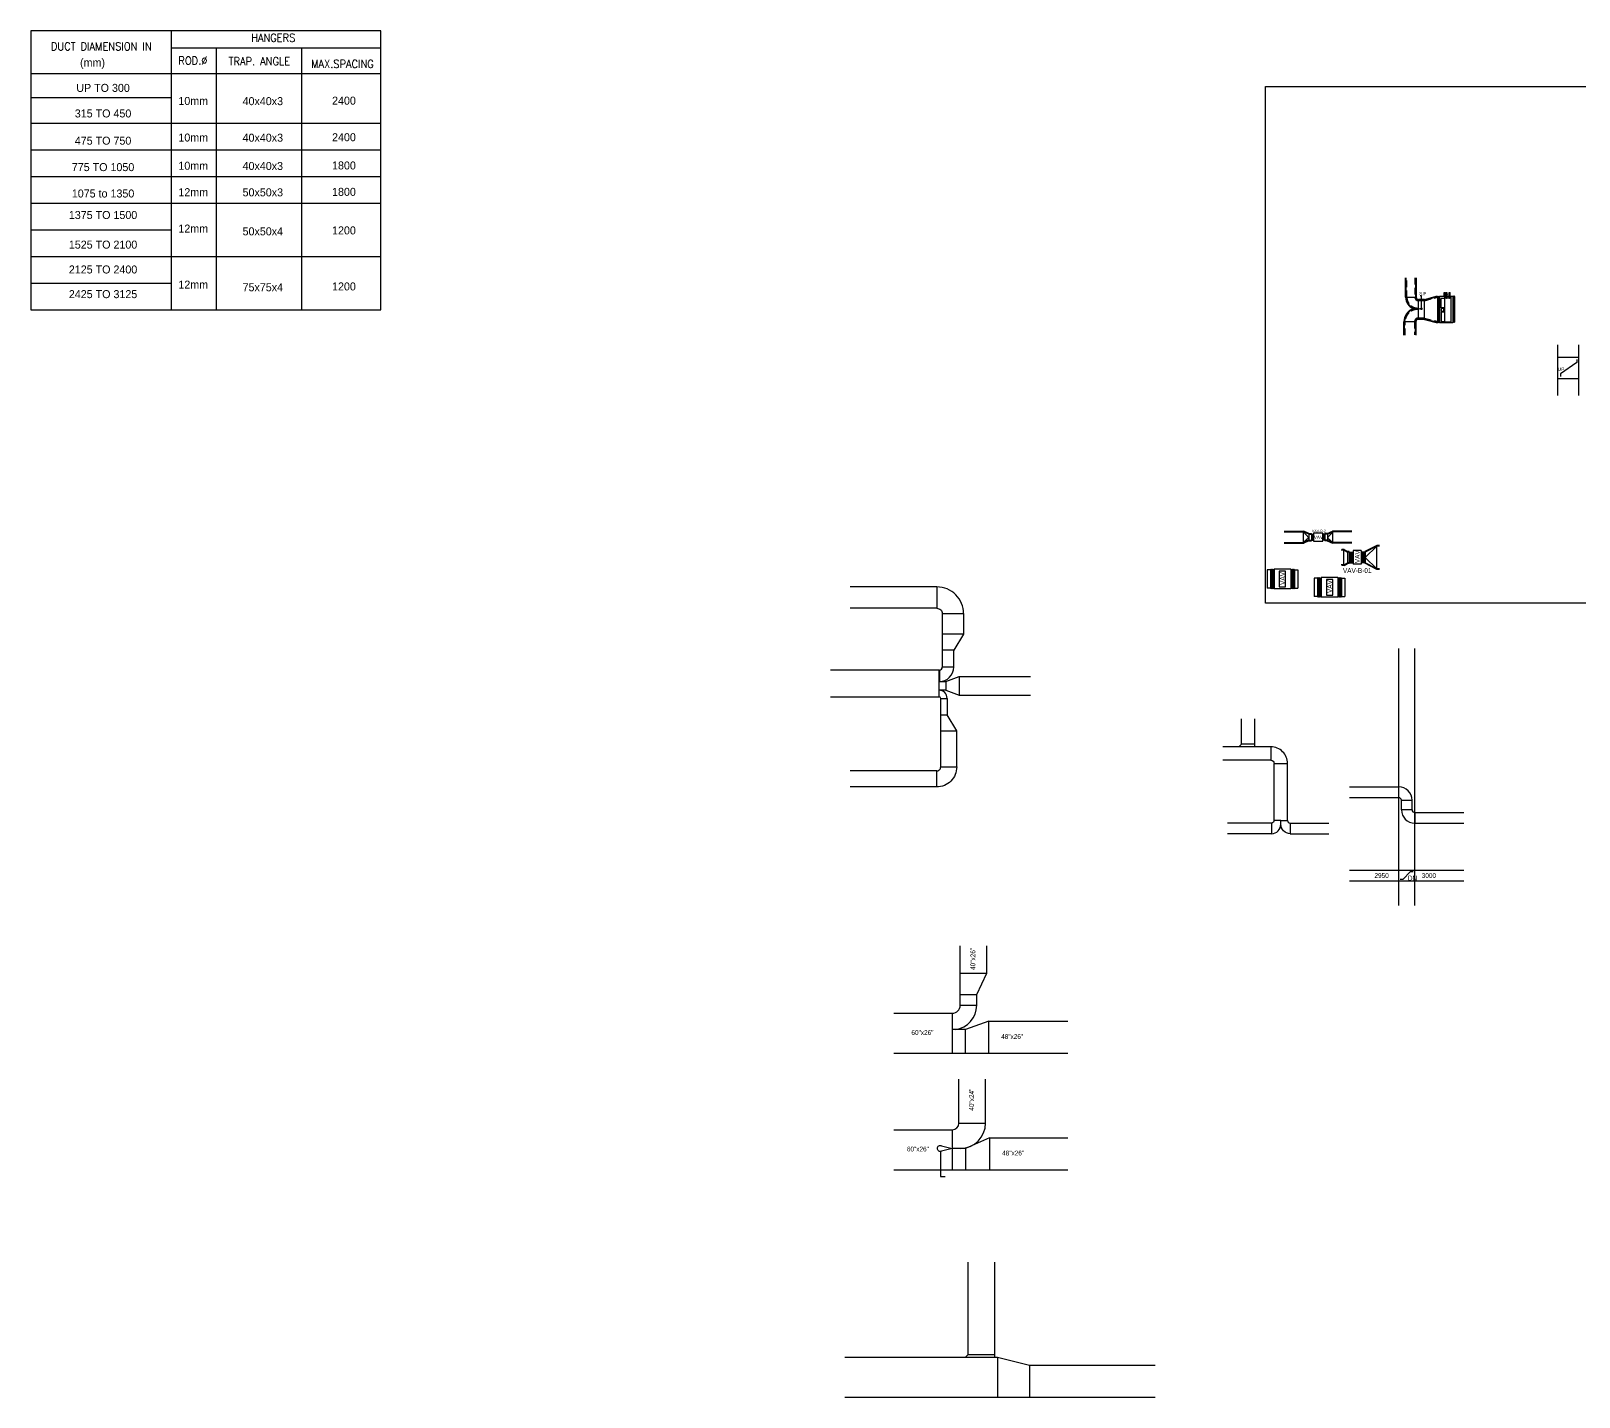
# Model space of a CAD drawing. Header units: millimetres. Extents: x -21221 to 1625077, y -149981 to 356550.
# Drawn here: x 956337 to 1014364, y 146892 to 198107 of the extents above; entities that cross this region are included whole.
import ezdxf
from ezdxf.enums import TextEntityAlignment as Align

# ---------------------------------------------------------------- set-up
doc = ezdxf.new("R2010")
doc.units = ezdxf.units.MM
doc.header["$LTSCALE"] = 1000
doc.header["$MEASUREMENT"] = 0
for name, pattern in [('CENTER2', [1.125, 0.75, -0.125, 0.125, -0.125]), ('DASHED', [0.75, 0.5, -0.25]), ('HIDDEN', [0.375, 0.25, -0.125]), ('HIDDEN2', [0.1875, 0.125, -0.0625])]:
    doc.linetypes.add(name, pattern=pattern)
doc.layers.get('0').update_dxf_attribs({"linetype": 'CONTINUOUS'})
for name, color, linetype in [('11-F-A-DUCT', 11, 'CONTINUOUS'), ('12- DRAIN', 12, 'CONTINUOUS'), ('12- EQUIPMENT HVAC', 12, 'CONTINUOUS'), ('12-RETURN-PIPE', 12, 'CONTINUOUS'), ('3- SUPPLY DUCT', 3, 'CONTINUOUS'), ('3-SUPPLY-DUCT', 3, 'CONTINUOUS'), ('4-DUCT-TEXT', 4, 'CONTINUOUS'), ('40-SUPPLY-PIPE', 40, 'CONTINUOUS'), ('9- DUCT INSULATION', 9, 'CONTINUOUS'), ('9- S.R.PIPE INSULATION', 9, 'CONTINUOUS'), ('AC-TEXT', 3, 'CONTINUOUS'), ('DIM-DPME-1-100', 7, 'CONTINUOUS'), ('M-CWTR-PIPE-RPIP', 3, 'DASHED'), ('M-SRD', 4, 'CONTINUOUS')]:
    doc.layers.add(name, color=color, linetype=linetype)
doc.styles.add('ROMAND', font='romand.shx')
doc.styles.add('STANCIL', font='stencil.shx', dxfattribs={"height": 0.2})
doc.styles.add('STENCIL', font='stencil.shx')

# ---------------------------------------------------------------- blocks, each defined once
blk = doc.blocks.new('m1')
at = {"layer": '12-RETURN-PIPE', "linetype": 'HIDDEN2'}
for p, q in [((-25, 627), (-25, 577)), ((-25, 567), (-25, 557)), ((-25, 547), (-25, 535)), ((-25, 478), (-25, 467)), ((-25, 457), (-25, 447)), ((-25, 437), (-25, 427)), ((-25, 412), (-25, 417)), ((-10, 383), (-25, 397)), ((-10, 370), (-25, 357)), ((-25, 341), (-25, 337)), ((-25, 327), (-25, 317)), ((-25, 307), (-25, 297)), ((-25, 281), (-25, 287)), ((-25, 213), (-25, 207)), ((-25, 197), (-25, 187)), ((-25, 177), (-25, 127)), ((-25, 117), (-25, 110)), ((-25, 43), (-25, 37)), ((-25, 20), (-25, 27)), ((-9, 252), (-22, 264)), ((-9, 241), (-22, 229)), ((-21, 577), (-21, 567)), ((-21, 447), (-21, 437)), ((-7, 387), (-21, 400)), ((-7, 367), (-21, 353)), ((-21, 317), (-21, 307)), ((-21, 187), (-21, 177)), ((-19, 647), (-19, 627)), ((-6, 255), (-19, 268)), ((-6, 238), (-19, 226)), ((-19, 20), (-19, 0)), ((0, 577), (0, 567)), ((0, 447), (0, 437)), ((0, 317), (0, 307)), ((0, 187), (0, 177)), ((6, 255), (19, 268)), ((6, 238), (19, 226)), ((7, 387), (21, 400)), ((7, 367), (21, 353)), ((9, 252), (22, 264)), ((9, 241), (22, 229)), ((10, 383), (25, 397)), ((10, 370), (25, 357)), ((19, 647), (19, 627)), ((19, 20), (19, 0)), ((21, 577), (21, 567)), ((21, 447), (21, 437)), ((21, 317), (21, 307)), ((21, 187), (21, 177)), ((25, 627), (25, 577)), ((25, 567), (25, 557)), ((25, 547), (25, 535)), ((25, 478), (25, 467)), ((25, 457), (25, 447)), ((25, 437), (25, 427)), ((25, 412), (25, 417)), ((25, 412), (25, 417)), ((25, 341), (25, 337)), ((25, 327), (25, 317)), ((25, 307), (25, 297)), ((25, 280), (25, 287)), ((25, 213), (25, 207)), ((25, 197), (25, 187)), ((25, 177), (25, 127)), ((25, 117), (25, 110)), ((25, 43), (25, 37)), ((25, 20), (25, 27))]:
    blk.add_line(p, q, dxfattribs=at)
for points in [[(-35, 627), (35, 627), (35, 647), (-35, 647)], [(-35, 547), (35, 547), (35, 557), (-35, 557)], [(-35, 457), (35, 457), (35, 467), (-35, 467)], [(-35, 417), (35, 417), (35, 427), (-35, 427)], [(-35, 327), (35, 327), (35, 337), (-35, 337)], [(-35, 287), (35, 287), (35, 297), (-35, 297)], [(-35, 197), (35, 197), (35, 207), (-35, 207)], [(-35, 117), (35, 117), (35, 127), (-35, 127)], [(-35, 27), (35, 27), (35, 37), (-35, 37)], [(-35, 0), (35, 0), (35, 20), (-35, 20)], [(-29, 567), (29, 567), (29, 577), (-29, 577)], [(-29, 437), (29, 437), (29, 447), (-29, 447)], [(-29, 307), (29, 307), (29, 317), (-29, 317)], [(-29, 177), (29, 177), (29, 187), (-29, 187)], [(43, 261), (33, 259), (31, 265), (42, 267)], [(44, 234), (33, 237), (32, 230), (42, 228)]]:
    blk.add_lwpolyline(points, close=True, dxfattribs=at)
blk.add_lwpolyline([(-14, 542), (14, 542, -0.4142136), (18, 537), (18, 476, -0.4142136), (14, 472), (-14, 472, -0.4142136), (-18, 476), (-18, 537, -0.4142136)], format="xyb", close=True, dxfattribs=at)
for centre, radius in [((0, 377), 36.9), ((0, 247), 32.5), ((0, 507), 6.65), ((0, 377), 7.02), ((0, 602), 6.42), ((0, 507), 6.11), ((0, 247), 6.19), ((0, 152), 6.42), ((0, 602), 4.42), ((0, 152), 4.42)]:
    blk.add_circle(centre, radius, dxfattribs=at)
for centre, radius, start, end in [((34, 377), 68.5, 148.84143, 211.15857), ((35, 247), 69.4, 150.66531, 209.33469), ((35, 77), 68.4, 150.80636, 209.19364), ((32, 507), 63.4, 153.15362, 206.84638), ((0, 377), 31.8, 141.05716, 218.92837), ((0, 247), 28.1, 141.04881, 218.92837), ((0, 377), 31.8, 48.04856, 131.93078), ((0, 377), 31.8, 228.06922, 311.93078), ((0, 247), 28.1, 48.06922, 131.93078), ((0, 247), 28.1, 228.04856, 311.93078), ((0, 377), 12.1, 148.60538, 211.39462), ((0, 247), 10.7, 148.60538, 211.39462), ((0, 377), 12.1, 55.60298, 124.39702), ((0, 377), 12.1, 235.60298, 304.39702), ((0, 247), 10.7, 55.60298, 124.39702), ((0, 247), 10.7, 235.60298, 304.39702), ((0, 247), 10.7, 328.60538, 31.39462), ((0, 377), 12.1, 328.60538, 31.39462), ((0, 247), 28.1, 321.05716, 38.92837), ((-32, 507), 63.4, 333.14856, 26.85144), ((-34, 377), 68.5, 328.84143, 31.15857), ((0, 377), 31.8, 321.04881, 38.92837), ((-38, 245), 72.6, 15.76551, 29.17891), ((-34, 246), 67.8, 330.64143, 346.85358), ((-35, 77), 68.4, 330.80636, 29.19364), ((-44, 246), 78.4, 352.95298, 9.37424)]:
    blk.add_arc(centre, radius, start, end, dxfattribs=at)
blk = doc.blocks.new('m2')
at = {"layer": '40-SUPPLY-PIPE'}
for p, q in [((-35, 567), (35, 567)), ((-35, 557), (-35, 567)), ((-35, 557), (35, 557)), ((-35, 467), (35, 467)), ((-35, 467), (-35, 457)), ((-35, 457), (35, 457)), ((-25, 637), (-25, 587)), ((-25, 577), (-25, 567)), ((-25, 557, 400603), (-25, 467, 401628)), ((-25, 457), (-25, 447)), ((-25, 437), (-25, 427)), ((-25, 417), (-25, 405)), ((-25, 348), (-25, 337)), ((-25, 327), (-25, 317)), ((-25, 307), (-25, 297)), ((-25, 282), (-25, 287)), ((-10, 253), (-25, 267)), ((-10, 240), (-25, 227)), ((-25, 211), (-25, 207)), ((-25, 197), (-25, 187)), ((-25, 177), (-25, 127)), ((-25, 117), (-25, 110)), ((-25, 43), (-25, 37)), ((-25, 20), (-25, 27)), ((-21, 587), (-21, 577)), ((-21, 447), (-21, 437)), ((-21, 317), (-21, 307)), ((-7, 257), (-21, 270)), ((-7, 237), (-21, 223)), ((-21, 187), (-21, 177)), ((-19, 657), (-19, 637)), ((-19, 20), (-19, 0)), ((0, 587), (0, 577)), ((0, 447), (0, 437)), ((0, 317), (0, 307)), ((0, 187), (0, 177)), ((7, 257), (21, 270)), ((7, 237), (21, 223)), ((10, 253), (25, 267)), ((10, 240), (25, 227)), ((19, 657), (19, 637)), ((19, 20), (19, 0)), ((21, 587), (21, 577)), ((21, 447), (21, 437)), ((21, 317), (21, 307)), ((21, 187), (21, 177)), ((25, 637), (25, 587)), ((25, 577), (25, 567)), ((25, 547, 401528), (25, 557, 401628)), ((25, 477, 401528), (25, 467, 401628)), ((25, 457), (25, 447)), ((25, 437), (25, 427)), ((25, 417), (25, 400)), ((25, 356), (25, 337)), ((25, 327), (25, 317)), ((25, 307), (25, 297)), ((25, 282), (25, 287)), ((25, 282), (25, 287)), ((25, 211), (25, 207)), ((25, 197), (25, 187)), ((25, 177), (25, 127)), ((25, 117), (25, 110)), ((25, 43), (25, 37)), ((25, 20), (25, 27)), ((27, 397), (55, 381)), ((31, 360), (40, 355)), ((35, 557), (35, 567)), ((35, 537), (35, 537)), ((35, 537), (45, 537)), ((35, 537, 401528), (45, 537, -100)), ((35, 487, 401528), (45, 487, -100)), ((35, 487), (35, 487)), ((35, 487), (45, 487)), ((35, 467), (35, 457)), ((38, 351), (57, 384)), ((38, 351), (45, 347)), ((45, 547), (45, 477)), ((45, 547), (55, 547)), ((45, 477), (55, 477)), ((45, 347), (64, 380)), ((55, 547), (55, 477)), ((65, 537), (55, 537)), ((65, 487), (55, 487)), ((57, 384), (64, 380)), ((75, 532), (65, 532)), ((75, 512), (65, 512)), ((75, 491), (65, 491)), ((85, 537), (75, 537)), ((85, 487), (75, 487)), ((85, 537), (85, 487))]:
    blk.add_line(p, q, dxfattribs=at)
for points in [[(-35, 637), (35, 637), (35, 657), (-35, 657)], [(-35, 417), (35, 417), (35, 427), (-35, 427)], [(-35, 327), (35, 327), (35, 337), (-35, 337)], [(-35, 287), (35, 287), (35, 297), (-35, 297)], [(-35, 197), (35, 197), (35, 207), (-35, 207)], [(-35, 117), (35, 117), (35, 127), (-35, 127)], [(-35, 27), (35, 27), (35, 37), (-35, 37)], [(-35, 0), (35, 0), (35, 20), (-35, 20)], [(-29, 577), (29, 577), (29, 587), (-29, 587)], [(-29, 437), (29, 437), (29, 447), (-29, 447)], [(-29, 307), (29, 307), (29, 317), (-29, 317)], [(-29, 177), (29, 177), (29, 187), (-29, 187)], [(65, 541), (65, 483), (75, 483), (75, 541)]]:
    blk.add_lwpolyline(points, close=True, dxfattribs=at)
for centre, radius in [((0, 247), 36.9), ((0, 247), 7.02), ((0, 612), 6.42), ((0, 152), 6.42), ((0, 612), 4.42), ((0, 152), 4.42)]:
    blk.add_circle(centre, radius, dxfattribs=at)
for centre, radius, start, end in [((34, 247), 68.5, 148.84143, 211.15857), ((35, 77), 68.4, 150.80636, 209.19364), ((32, 377), 63.4, 153.15362, 206.84638), ((0, 247), 31.8, 141.05716, 218.92837), ((0, 247), 31.8, 48.04856, 131.93078), ((0, 247), 31.8, 228.06922, 311.93078), ((0, 247), 12.1, 148.60538, 211.39462), ((0, 247), 12.1, 55.60298, 124.39702), ((0, 247), 12.1, 235.60298, 304.39702), ((0, 247), 12.1, 328.60538, 31.39462), ((35, 547), 10, 180, 270), ((35, 477), 10, 90, 180), ((29, 400), 4, 180, 240), ((29, 356), 4, 60, 180), ((-34, 247), 68.5, 328.84143, 31.15857), ((0, 247), 31.8, 321.04881, 38.92837), ((-35, 77), 68.4, 330.80636, 29.19364)]:
    blk.add_arc(centre, radius, start, end, dxfattribs=at)
blk = doc.blocks.new('FCU2')
for p, q in [((-25, 479), (0, 479)), ((-25, -479), (-25, 479)), ((0, 479), (12, 504)), ((0, -479), (0, 479)), ((12, 504), (25, 479)), ((25, 479), (49, 479)), ((25, -479), (25, 479)), ((110, 420), (349, 420)), ((110, -484), (110, 420)), ((113, 484), (345, 484)), ((113, 420), (113, 484)), ((345, 420), (345, 484)), ((349, -484), (349, 420)), ((349, 407), (487, 407)), ((349, 61), (487, 61)), ((388, 38), (470, 38)), ((388, -78), (388, 38)), ((423, 38), (423, 61)), ((435, 38), (435, 61)), ((470, -78), (470, 38)), ((487, 61), (487, 407)), ((560, 479), (535, 479)), ((572, 504), (560, 479)), ((560, -479), (560, 479)), ((584, 479), (572, 504)), ((609, 479), (584, 479)), ((584, -479), (584, 479)), ((609, -479), (609, 479)), ((-25, -479), (0, -479)), ((0, -479), (12, -504)), ((12, -504), (25, -479)), ((25, -479), (49, -479)), ((110, -484), (349, -484)), ((349, -101), (487, -101)), ((349, -471), (487, -471)), ((388, -78), (470, -78)), ((423, -101), (423, -78)), ((435, -101), (435, -78)), ((487, -101), (487, -471)), ((560, -479), (535, -479)), ((572, -504), (560, -479)), ((584, -479), (572, -504)), ((609, -479), (584, -479))]:
    blk.add_line(p, q)
blk.add_lwpolyline([(49, 500), (49, -500), (535, -500), (535, 500)], close=True)
at = {"layer": '12- DRAIN'}
for p, q in [((342, 633, -199258), (342, 604, -199129)), ((342, 597, -199129), (342, 517, -200568)), ((355, 604, -197670), (355, 625, -197729)), ((355, 529, -197736), (355, 597, -199129)), ((355, 517, -197351), (355, 557, -197338))]:
    blk.add_line(p, q, dxfattribs=at)
for centre, radius in [((348, 597, -199129), 9.19), ((348, 597, -199129), 6.68), ((348, 550, -199129), 9.19), ((348, 550, -199129), 6.68)]:
    blk.add_circle(centre, radius, dxfattribs=at)
at = {"layer": '12-RETURN-PIPE'}
for p, q in [((156, 633, -101018), (156, 591, -100896)), ((156, 633, -101018), (156, 591, -100896)), ((169, 625, -100724), (169, 591, -100625))]:
    blk.add_line(p, q, dxfattribs=at)
at = {"layer": '12-RETURN-PIPE', "color": 9, "linetype": 'CENTER2', "ltscale": 0.05}
blk.add_line((286, 614, -802271), (286, 524, -802271), dxfattribs=at)
at = {"layer": '40-SUPPLY-PIPE', "color": 9, "linetype": 'CENTER2', "ltscale": 0.05}
blk.add_line((163, 614, -601703), (163, 596, -601703), dxfattribs=at)
at = {"layer": '40-SUPPLY-PIPE'}
for p, q in [((279, 633, -200673), (279, 594, -200568)), ((292, 625, -203472), (292, 594, -200568))]:
    blk.add_line(p, q, dxfattribs=at)
at = {"layer": '9- S.R.PIPE INSULATION'}
for p, q in [((143, 420), (143, 628, -34266)), ((182, 420, -200568), (182, 628, -201097)), ((266, 628, -201049), (266, 420, -200568)), ((305, 628, -201063), (305, 420, -200568)), ((329, 517, -197736), (329, 628, -197736)), ((368, 557, -197736), (368, 628, -197944)), ((329, 517, -197736), (368, 517, -197736)), ((368, 517, -197736), (368, 558, -197736))]:
    blk.add_line(p, q, dxfattribs=at)
for centre, radius, start, end in [((153, 620, -200568), 12.9, 40.21928, 139.78083), ((173, 621, -200568), 12.2, 36.18706, 143.81304), ((173, 639, -200568), 14.2, 225.76271, 314.2374), ((276, 620, -200568), 12.9, 40.21928, 139.78083), ((295, 621, -200568), 12.2, 36.18706, 143.81304), ((295, 639, -200568), 14.2, 225.76271, 314.2374), ((338, 620, -197736), 12.9, 40.21928, 139.78083), ((358, 621, -197736), 12.2, 36.18706, 143.81304), ((358, 639, -197736), 14.2, 225.76271, 314.2374)]:
    blk.add_arc(centre, radius, start, end, dxfattribs=at)
at = {"layer": 'M-CWTR-PIPE-RPIP'}
blk.add_line((352, 551), (273, 551), dxfattribs=at)
at = {"layer": '12-RETURN-PIPE', "extrusion": (0, 0, -1), "xscale": 0.2645502365177275, "yscale": 0.2645502365176071, "zscale": -0.2645502645437286, "rotation": 359.9999453247108}
blk.add_blockref('m1', (-163, 420, 200568), dxfattribs=at)
at = {"layer": '40-SUPPLY-PIPE', "extrusion": (0, 0, -1), "xscale": 0.2645502365177275, "yscale": 0.2645502365176071, "zscale": -0.2645502645437286, "rotation": 359.9999453247108}
blk.add_blockref('m2', (-286, 420, 200568), dxfattribs=at)
blk = doc.blocks.new('VAV-B-01')
for p, q in [((-300, 198.4375), (-300, -198.4375)), ((-300, 198.4375), (-150, 198.4375)), ((-250, 198.4375), (-250, -198.4375)), ((-200, 198.4375), (-200, -198.4375)), ((-150, 253.1245), (-150, -253.1245)), ((150, 253.1245), (-150, 253.1245)), ((150, 253.1245), (150, -253.1245)), ((300, 198.4375), (150, 198.4375)), ((200, 198.4375), (200, -198.4375)), ((250, 198.4375), (250, -198.4375)), ((300, 198.4375), (300, -198.4375)), ((300, 198.4375), (300, -198.4375)), ((-300, -198.4375), (-150, -198.4375)), ((150, -253.1245), (-150, -253.1245)), ((300, -198.4375), (150, -198.4375))]:
    blk.add_line(p, q)
blk = doc.blocks.new('VAV-P-2')
at = {"color": 12, "linetype": 'Continuous'}
for p, q in [((-250, 110.9375), (-250, -110.9375)), ((-250, 110.9375), (-175, 110.9375)), ((-225, 110.9375), (-225, -110.9375)), ((-200, 110.9375), (-200, -110.9375)), ((250, 110.9375), (175, 110.9375)), ((200, 110.9375), (200, -110.9375)), ((225, 110.9375), (225, -110.9375)), ((250, 110.9375), (250, -110.9375)), ((-250, -110.9375), (-175, -110.9375)), ((250, -110.9375), (175, -110.9375))]:
    blk.add_line(p, q, dxfattribs=at)
blk.add_lwpolyline([(175, 153.125), (-175, 153.125), (-175, -153.125), (175, -153.125)], close=True, dxfattribs=at)
blk = doc.blocks.new('VAV')
at = {"color": 12, "linetype": 'Continuous'}
for p, q in [((-450, 342.5), (-575, 342.5)), ((-575, 342.5), (-575, -342.5)), ((-431.25, 367.5), (-450, 342.5)), ((-450, 342.5), (-450, -342.5)), ((-431.25, 367.5), (-412.5, 342.5)), ((-393.75, 367.5), (-412.5, 342.5)), ((-412.5, 342.5), (-412.5, -342.5)), ((-393.75, 367.5), (-375, 342.5)), ((-356.25, 367.5), (-375, 342.5)), ((-375, 342.5), (-375, -342.5)), ((-356.25, 367.5), (-337.5, 342.5)), ((-337.5, 342.5), (-337.5, -342.5)), ((-337.5, 342.5), (-312.5, 342.5)), ((312.5, 367.5), (-312.5, 367.5)), ((-312.5, 367.5), (-312.5, -367.5)), ((-312.5, 367.5), (-312.5, -367.5)), ((312.5, 367.5), (312.5, -367.5)), ((337.5, 342.5), (312.5, 342.5)), ((356.25, 367.5), (337.5, 342.5)), ((337.5, 342.5), (337.5, -342.5)), ((356.25, 367.5), (375, 342.5)), ((393.75, 367.5), (375, 342.5)), ((375, 342.5), (375, -342.5)), ((393.75, 367.5), (412.5, 342.5)), ((431.25, 367.5), (412.5, 342.5)), ((412.5, 342.5), (412.5, -342.5)), ((431.25, 367.5), (450, 342.5)), ((450, 342.5), (450, -342.5)), ((450, 342.5), (575, 342.5)), ((575, 342.5), (575, -342.5)), ((-450, -342.5), (-575, -342.5)), ((-431.25, -367.5), (-450, -342.5)), ((-431.25, -367.5), (-412.5, -342.5)), ((-393.75, -367.5), (-412.5, -342.5)), ((-393.75, -367.5), (-375, -342.5)), ((-356.25, -367.5), (-375, -342.5)), ((-356.25, -367.5), (-337.5, -342.5)), ((-337.5, -342.5), (-312.5, -342.5)), ((312.5, -367.5), (-312.5, -367.5)), ((337.5, -342.5), (312.5, -342.5)), ((356.25, -367.5), (337.5, -342.5)), ((356.25, -367.5), (375, -342.5)), ((393.75, -367.5), (375, -342.5)), ((393.75, -367.5), (412.5, -342.5)), ((431.25, -367.5), (412.5, -342.5)), ((431.25, -367.5), (450, -342.5)), ((450, -342.5), (575, -342.5))]:
    blk.add_line(p, q, dxfattribs=at)
blk.add_lwpolyline([(-120, -292.5), (120, -292.5), (120, 292.5), (-120, 292.5)], close=True, dxfattribs=at)

msp = doc.modelspace()

# ---------------------------------------------------------------- linework, layer by layer
for p, q in [((1007605.9, 165319.6), (1007605.9, 174959.6)), ((1008205.9, 165319.6), (1008205.9, 174959.6)), ((1005760, 169766.5), (1007605.9, 169766.5)), ((1007605.9, 169366.5), (1007605.9, 169766.5)), ((1005760, 169366.5), (1007605.9, 169366.5)), ((1007705.9, 168907.8), (1007705.9, 169266.5)), ((1007705.9, 169266.5), (1008105.9, 169266.5)), ((1008105.9, 168907.8), (1007705.9, 168907.8)), ((1008105.9, 168907.8), (1008105.9, 169266.5)), ((1008205.9, 168807.8), (1010051.8, 168807.8)), ((1008205.9, 168807.8), (1008205.9, 168407.8)), ((1008205.9, 168407.8), (1010051.8, 168407.8)), ((1005760, 166642.8), (1010051.8, 166642.8)), ((1005760, 166242.8), (1010051.8, 166242.8))]:
    msp.add_line(p, q)
msp.add_lwpolyline([(1002616.3, 196027.3), (1027048.4, 196027.3), (1027048.4, 176655), (1002616.3, 176655)], close=True)
at = {"color": 12}
for points in [[(1008453.9, 187722.4), (1008453.9, 188179.7), (1008407.8, 188179.7)], [(990424.8, 156098.8), (990424.8, 155158.9), (990609, 155158.8)]]:
    msp.add_lwpolyline(points, dxfattribs=at)
for points in [[(1008342.3, 187694.1), (1008441.8, 187719.5, -0.5575365), (1008480.9, 187695.4), (1008480.9, 187692.8, -0.5575365), (1008441.8, 187668.6)], [(990871.2, 156212), (990473.1, 156110.2, -0.5575365), (990316.8, 156206.8), (990316.8, 156217.3, -0.5575365), (990473.1, 156313.9)]]:
    msp.add_lwpolyline(points, format="xyb", close=True, dxfattribs=at)
for centre, radius, start, end in [((1007605.9, 169266.5), 500, 0, 90), ((1007605.9, 169266.5), 100, 0, 90), ((1008205.9, 168907.8), 500, 180, 270), ((1008205.9, 168907.8), 100, 180, 270)]:
    msp.add_arc(centre, radius, start, end)
at = {"layer": '3- SUPPLY DUCT', "color": 9}
for p, q in [((1007862.3, 188125.1), (1007862.3, 188855.8)), ((1008262.3, 188855.8), (1008262.3, 188125.1)), ((1008566.8, 188045.1), (1008342.3, 188045.1)), ((1008566.8, 188045.1), (1009063.8, 188173.7)), ((1007797.3, 186707.9), (1007797.3, 187200.1)), ((1007797.3, 187200.1), (1007797.3, 186707.9)), ((1008247.3, 187200.1), (1008247.3, 186707.9)), ((1008566.8, 187295.1), (1008342.3, 187295.1)), ((1008566.8, 187295.1), (1009063.8, 187166.5)), ((1003315.8, 179351.9), (1004045.8, 179351.9)), ((1004238.9, 179262.8), (1004045.8, 179351.9)), ((1004928.6, 179262.8), (1005121.6, 179351.9)), ((1005851.7, 179351.9), (1005121.6, 179351.9)), ((1003315.8, 178901.9), (1004045.8, 178901.9)), ((1004238.9, 178990.9), (1004045.8, 178901.9)), ((1004238.9, 179262.8), (1004333.7, 179262.8)), ((1004238.9, 178990.9), (1004333.7, 178990.9)), ((1004333.7, 179237.8), (1004333.7, 179262.8)), ((1004333.7, 179015.9), (1004333.7, 178990.9)), ((1004928.6, 179262.8), (1004833.7, 179262.8)), ((1004833.7, 179237.8), (1004833.7, 179262.8)), ((1004833.7, 179015.9), (1004833.7, 178990.9)), ((1004928.6, 178990.9), (1004833.7, 178990.9)), ((1004928.6, 178990.9), (1005121.6, 178901.9)), ((1005851.7, 178901.9), (1005121.6, 178901.9)), ((1006782.5, 178821.7), (1006340.4, 178592.3)), ((1006888.6, 178821.7), (1006782.5, 178821.7)), ((1005562.3, 178671.7), (1005474.3, 178671.7)), ((1005562.3, 178671.7), (1005691.8, 178595.1)), ((1005562.3, 178071.7), (1005691.8, 178148.2)), ((1005752, 178595.1), (1005691.8, 178595.1)), ((1005752, 178148.2), (1005691.8, 178148.2)), ((1005752, 178570.1), (1005752, 178595.1)), ((1005752, 178173.2), (1005752, 178148.2)), ((1006782.5, 177921.7), (1006340.5, 178151.1)), ((1005562.3, 178071.7), (1005474.3, 178071.7)), ((1006888.6, 177921.7), (1006782.5, 177921.7))]:
    msp.add_line(p, q, dxfattribs=at)
at = {"layer": '3- SUPPLY DUCT'}
for p, q in [((1007887.3, 188125.1), (1007887.3, 188855.8)), ((1008237.3, 188855.8), (1008237.3, 188125.1)), ((1007887.3, 188125.1), (1008237.3, 188125.1)), ((1008570, 188020.1), (1008342.3, 188020.1)), ((1008342.3, 187320.1), (1008342.3, 188020.1)), ((1008570, 188020.1), (1009070, 188149.5)), ((1008570, 188020.1), (1009070, 188149.5)), ((1008570, 187320.1), (1008570, 188020.1)), ((1008222.3, 187200.1), (1007822.3, 187200.1)), ((1007822.3, 186707.9), (1007822.3, 187200.1)), ((1008222.3, 187200.1), (1008222.3, 186710.4)), ((1008570, 187320.1), (1008342.3, 187320.1)), ((1008570, 187320.1), (1009070, 187190.7)), ((1013551.9, 186342.7), (1013551.9, 184438.4)), ((1014351.9, 184438.4), (1014351.9, 186342.7)), ((1013551.9, 185875.6), (1014351.9, 185875.6)), ((1013551.9, 185075.6), (1014351.9, 185075.6)), ((1003315.8, 179326.9), (1004033.7, 179326.9)), ((1004033.7, 178926.9), (1004033.7, 179326.9)), ((1004233.7, 179237.8), (1004033.7, 179326.9)), ((1004233.7, 179101.9), (1004033.7, 179326.9)), ((1004933.7, 179237.8), (1005133.7, 179326.9)), ((1004933.7, 179101.9), (1005133.7, 179326.9)), ((1005133.7, 178926.9), (1005133.7, 179326.9)), ((1005851.7, 179326.9), (1005133.7, 179326.9)), ((1003315.8, 178926.9), (1004033.7, 178926.9)), ((1004233.7, 179101.9), (1004033.7, 178926.9)), ((1004233.7, 179015.9), (1004033.7, 178926.9)), ((1004233.7, 179237.8), (1004333.7, 179237.8)), ((1004233.7, 179237.8), (1004233.7, 179015.9)), ((1004233.7, 179015.9), (1004333.7, 179015.9)), ((1004933.7, 179237.8), (1004833.7, 179237.8)), ((1004933.7, 179015.9), (1004833.7, 179015.9)), ((1004933.7, 179237.8), (1004933.7, 179015.9)), ((1004933.7, 179101.9), (1005133.7, 178926.9)), ((1004933.7, 179015.9), (1005133.7, 178926.9)), ((1005851.7, 178926.9), (1005133.7, 178926.9)), ((1006788.6, 178796.7), (1006352, 178570.1)), ((1006352, 178371.7), (1006788.6, 178796.7)), ((1006788.6, 177946.7), (1006788.6, 178796.7)), ((1006888.6, 178796.7), (1006788.6, 178796.7)), ((1005549.3, 178646.7), (1005449.3, 178646.7)), ((1005549.3, 178646.7), (1005681.7, 178570.1)), ((1005549.3, 178096.7), (1005549.3, 178646.7)), ((1005549.3, 178096.7), (1005681.7, 178173.2)), ((1005752, 178570.1), (1005681.7, 178570.1)), ((1005681.7, 178570.1), (1005681.7, 178173.2)), ((1005752, 178173.2), (1005681.7, 178173.2)), ((1006352, 178371.7), (1006788.6, 177946.7)), ((1006788.6, 177946.7), (1006352, 178173.2)), ((1005549.3, 178096.7), (1005449.3, 178096.7)), ((1006888.6, 177946.7), (1006788.6, 177946.7)), ((1007605.9, 166242.8), (1007605.9, 166642.8)), ((1008037.4, 166577), (1007774.3, 166308.5)), ((1008145.9, 166577), (1008037.4, 166577)), ((1008205.9, 166242.8), (1008205.9, 166642.8)), ((1007665.9, 166308.5), (1007774.3, 166308.5))]:
    msp.add_line(p, q, dxfattribs=at)
msp.add_lwpolyline([(1014286.4, 185796.2), (1014286.4, 185683.5), (1013672.1, 185253.2), (1013672.1, 185152.2)], dxfattribs=at)
at = {"layer": '3- SUPPLY DUCT', "color": 9}
for centre, radius, start, end in [((1008318.9, 188125.1), 456.7, 180, 250.117736), ((1008342.3, 188125.1), 80, 180, 270), ((1008315.6, 187200.1), 518.3, 107.049448, 180), ((1008342.3, 187200.1), 95, 90, 180)]:
    msp.add_arc(centre, radius, start, end, dxfattribs=at)
at = {"layer": '3- SUPPLY DUCT'}
for centre, radius, start, end in [((1008318.9, 188125.1), 431.7, 180, 273.098579), ((1008342.3, 188125.1), 105, 180, 270), ((1008315.6, 187200.1), 493.3, 90, 180), ((1008342.3, 187200.1), 120, 90, 180)]:
    msp.add_arc(centre, radius, start, end, dxfattribs=at)
at = {"layer": '3-SUPPLY-DUCT'}
for p, q in [((1001710.9, 171368.8), (1001710.9, 172315.1)), ((1002210.9, 171268.8), (1002210.9, 172315.1)), ((1002812.1, 171268.8), (1001009.7, 171268.8)), ((1001710.9, 171368.8), (1001610.9, 171268.8)), ((1002210.9, 171368.8), (1001710.9, 171368.8)), ((1002812.1, 170768.8), (1001009.7, 170768.8)), ((1002937.1, 168513.4), (1002937.1, 170643.8)), ((1003437.1, 168513.4), (1003437.1, 170643.8)), ((1002837.1, 168413.4), (1001186.9, 168413.4)), ((1003537.1, 168413.4), (1004991.4, 168413.4)), ((1002837.1, 168013.4), (1001186.9, 168013.4)), ((1003537.1, 168013.4), (1004991.4, 168013.4)), ((991171.2, 161580.6), (991171.2, 163807.2)), ((992171.2, 162782.4), (992171.2, 163807.2)), ((991171.2, 162782.4), (992171.2, 162782.4)), ((991785.9, 161982.4), (992171.2, 162782.4)), ((991171.2, 161982.4), (991785.9, 161982.4)), ((991785.9, 161580.6), (991785.9, 161982.4)), ((991171.2, 161580.6), (991785.9, 161580.6)), ((988685, 161280.6), (990871.2, 161280.6)), ((990871.2, 161280.6), (990871.2, 159780.6)), ((992236.8, 160980.6), (991371.2, 160665.9)), ((992236.8, 159780.6), (992236.8, 160980.6)), ((992236.8, 160980.6), (995204.4, 160980.6)), ((991371.2, 160665.9), (990871.2, 160665.9)), ((991371.2, 159780.6), (991371.2, 160665.9)), ((988685, 159780.6), (990871.2, 159780.6)), ((990871.2, 159780.6), (991371.2, 159780.6)), ((991371.2, 159780.6), (992236.8, 159780.6)), ((992236.8, 159780.6), (995204.4, 159780.6)), ((991121.2, 157162), (991121.2, 158812.8)), ((992121.2, 157162), (992121.2, 158812.8)), ((988685, 156912), (990871.2, 156912)), ((990871.2, 156912), (990871.2, 155412)), ((991121.2, 157162), (992121.2, 157162)), ((991371.2, 156212), (990871.2, 156212)), ((992271.2, 156612), (991371.2, 156212)), ((991371.2, 156212), (991371.2, 155412)), ((992271.2, 156612), (995204.4, 156612)), ((992271.2, 156612), (992271.2, 155412)), ((988685, 155412), (995204.4, 155412)), ((991465.7, 148492.4), (991465.7, 151943.9)), ((992465.7, 148392.4), (992465.7, 151943.9)), ((986843.3, 148392.4), (992565.7, 148392.4)), ((991465.7, 148492.4), (991365.7, 148392.4)), ((991465.7, 148492.4), (992465.7, 148492.4)), ((992565.7, 148392.4), (992565.7, 146892.4)), ((992565.7, 148392.4), (993765.7, 148092.4)), ((993765.7, 148092.4), (998482.1, 148092.4)), ((993765.7, 148092.4), (993765.7, 146892.4)), ((986843.3, 146892.4), (998482.1, 146892.4))]:
    msp.add_line(p, q, dxfattribs=at)
for points in [[(1002812.1, 171268.8), (1002812.1, 170768.8, -0.4142136), (1002937.1, 170643.8), (1003437.1, 170643.8, 0.4142136), (1002812.1, 171268.8)], [(1003187.1, 168513.4), (1002937.1, 168513.4, -0.4142136), (1002837.1, 168413.4), (1002837.1, 168013.4, 0.4142136), (1003187.1, 168363.4)], [(1003187.1, 168513.4), (1003437.1, 168513.4, 0.4142136), (1003537.1, 168413.4), (1003537.1, 168013.4, -0.4142136), (1003187.1, 168363.4)]]:
    msp.add_lwpolyline(points, format="xyb", close=True, dxfattribs=at)
msp.add_lwpolyline([(1003187.1, 168513.4), (1003187.1, 168513.4), (1003437.1, 168513.4)], dxfattribs=at)
for centre, radius, start, end in [((990871.2, 161580.6), 300, 270, 0), ((990855.6, 161587.1), 930.4, 278.056075, 359.601159), ((990871.2, 157162), 250, 270, 0), ((991171.2, 157162), 950, 270, 0)]:
    msp.add_arc(centre, radius, start, end, dxfattribs=at)
at = {"layer": '9- DUCT INSULATION', "linetype": 'HIDDEN'}
for p, q in [((1007912.3, 188125.1), (1007912.3, 188855.8)), ((1008212.3, 188855.8), (1008212.3, 188125.1)), ((1008576.3, 187995.9), (1009076.3, 188125.3)), ((1008570, 187995.1), (1008342.3, 187995.1)), ((1007847.3, 186707.9), (1007847.3, 187200.1)), ((1008197.3, 187200.1), (1008197.3, 186710.4)), ((1008570, 187345.1), (1008342.3, 187345.1)), ((1008576.3, 187344.3), (1009076.3, 187214.9))]:
    msp.add_line(p, q, dxfattribs=at)
for centre, radius, start, end in [((1008318.9, 188125.1), 406.7, 180, 273.098579), ((1008342.3, 188125.1), 130, 180, 270), ((1008315.6, 187200.1), 468.3, 90, 180), ((1008342.3, 187200.1), 145, 90, 180)]:
    msp.add_arc(centre, radius, start, end, dxfattribs=at)
at = {"layer": 'AC-TEXT', "color": 10, "ltscale": 850}
for p, q in [((969447.4, 198107.4), (956337, 198107.4)), ((956337, 198107.4), (956337, 187652.4)), ((961588.7, 198107.4), (961588.7, 187652.4)), ((969447.4, 187652.4), (969447.4, 198107.4)), ((969447.4, 197468), (961588.7, 197468)), ((963278, 197468), (963278, 187652.4)), ((966493.6, 187652.4), (966493.6, 197468)), ((969447.4, 196497.8), (956337, 196497.8)), ((956337, 195609.4), (961588.7, 195609.4)), ((956337, 194649.9), (969447.4, 194649.9)), ((956337, 193650.3), (969447.4, 193650.3)), ((956337, 192650.6), (969447.4, 192650.6)), ((956337, 191651), (969447.4, 191651)), ((956337, 190651.3), (961588.7, 190651.3)), ((956337, 189651.7), (969447.4, 189651.7)), ((956337, 188652), (961588.7, 188652)), ((956337, 187652.4), (969447.4, 187652.4))]:
    msp.add_line(p, q, dxfattribs=at)
at = {"layer": 'M-SRD'}
for p, q in [((990296.8, 177263.9), (987038.4, 177263.9)), ((990296.8, 176463.9), (987038.4, 176463.9)), ((990496.8, 176263.9), (990496.8, 174258.5)), ((991296.8, 176263.9), (991296.8, 175488.5)), ((991296.8, 175488.5), (990496.8, 175488.5)), ((991296.8, 175488.5), (990926.3, 174888.5)), ((990926.3, 174888.5), (990496.8, 174888.5)), ((990926.3, 174258.5), (990926.3, 174888.5)), ((990386.8, 174148.5), (986310.9, 174148.5)), ((990374.3, 173148.5), (990374.3, 174148.5)), ((990386.8, 174148.5), (990386.8, 173719)), ((990926.3, 174258.5), (990496.8, 174258.5)), ((990386.8, 173719), (990374.3, 173719)), ((990374.3, 173719), (990624.3, 173719)), ((990624.3, 173719), (991124.3, 173904.6)), ((990624.3, 173719), (990624.3, 173390.1)), ((991124.3, 173904.6), (993805.8, 173904.6)), ((991124.3, 173904.6), (991124.3, 173204.6)), ((986310.9, 173148.5), (990374.3, 173148.5)), ((990624.3, 173390.1), (990374.3, 173390.1)), ((990436.8, 173086), (990678.4, 173086)), ((990436.8, 170513.9), (990436.8, 173086)), ((990624.3, 173390.1), (991124.3, 173204.6)), ((990678.4, 173086), (990678.4, 172468.5)), ((991124.3, 173204.6), (993805.8, 173204.6)), ((990436.8, 172468.5), (990678.4, 172468.5)), ((991036.8, 171868.5), (990678.4, 172468.5)), ((990436.8, 171868.5), (991036.8, 171868.5)), ((991036.8, 170513.9), (991036.8, 171868.5)), ((990286.8, 170363.9), (987038.4, 170363.9)), ((990286.8, 169763.9), (987038.4, 169763.9))]:
    msp.add_line(p, q, dxfattribs=at)
for points in [[(990296.8, 177263.9), (990296.8, 176463.9, -0.4142136), (990496.8, 176263.9), (991296.8, 176263.9, 0.4142136), (990296.8, 177263.9)], [(990286.8, 169763.9), (990286.8, 170363.9, 0.4142136), (990436.8, 170513.9), (991036.8, 170513.9, -0.4142136), (990286.8, 169763.9)]]:
    msp.add_lwpolyline(points, format="xyb", close=True, dxfattribs=at)
for centre, radius, start, end in [((990386.8, 174258.5), 110, 270, 0), ((990386.8, 174258.5), 539.5, 270, 0), ((990374.3, 173086), 304.1, 0, 90), ((990374.3, 173086), 62.5, 0, 90)]:
    msp.add_arc(centre, radius, start, end, dxfattribs=at)

# ---------------------------------------------------------------- block references
at = {"layer": '12- EQUIPMENT HVAC', "xscale": -1}
msp.add_blockref('FCU2', (1009679.1, 187670.1), dxfattribs=at)
at = {"layer": '12- EQUIPMENT HVAC', "rotation": 0.0016387851636651}
msp.add_blockref('VAV-B-01', (1006052, 178371.7), dxfattribs=at)
at = {"layer": '3-SUPPLY-DUCT'}
for p in [(1003245.9, 177556.5), (1005015.2, 177252.5)]:
    msp.add_blockref('VAV', p, dxfattribs=at)
at = {"layer": 'DIM-DPME-1-100'}
msp.add_blockref('VAV-P-2', (1004583.7, 179126.9), dxfattribs=at)

# ---------------------------------------------------------------- texts
at = {"layer": '11-F-A-DUCT', "color": 4, "style": 'STANCIL', "width": 0.8}
for s, rotation, p in [('2950', 0, (1006696.6, 166354)), ('DN', 0, (1007949.2, 166260)), ('3000', 0, (1008467.9, 166354)), ('40"x26"', 90, (991733.3, 162906)), ('60"x26"', 0, (989339.1, 160468.5)), ('48"x26"', 0, (992703.6, 160318.5)), ('40"x24"', 90, (991683.3, 157628.8)), ('60"x26"', 0, (989169.3, 156099.9)), ('48"x26"', 0, (992738, 155949.9))]:
    msp.add_text(s, height=180, rotation=rotation, dxfattribs=at).set_placement(p)
at = {"layer": '3- SUPPLY DUCT', "color": 4, "style": 'STENCIL', "width": 0.8}
msp.add_text('S.P', height=125, dxfattribs=at).set_placement((1008373.2, 188198))
msp.add_text('VAV-P-2', height=100, dxfattribs=at).set_placement((1004352.7, 179277.7), align=Align.BOTTOM_LEFT)
at = {"layer": '3- SUPPLY DUCT', "color": 4, "style": 'STANCIL', "width": 0.8}
for s, height, rotation, p in [('VAV', 125, 359.9982, (1004427.2, 179066.4)), ('VAV', 180, 89.9982, (1006142.3, 178155.4)), ('VAV', 180, 89.9982, (1003336.2, 177340.2)), ('VAV-B-01', 180, 359.9982, (1005514.9, 177788.5)), ('VAV', 180, 89.9982, (1005105.6, 177036.3))]:
    msp.add_text(s, height=height, rotation=rotation, dxfattribs=at).set_placement(p)
at = {"layer": '4-DUCT-TEXT', "ltscale": 0.001, "style": 'STENCIL'}
msp.add_text('UP', height=125, rotation=360, dxfattribs=at).set_placement((1013693.2, 185427.4), align=Align.MIDDLE_CENTER)
at = {"layer": 'AC-TEXT', "style": 'ROMAND', "width": 0.9}
for s, p in [('HANGERS', (965417, 197852.9)), ('ROD.%%c', (962407.4, 196994.1)), ('TRAP. ANGLE', (964898.3, 196972)), ('MAX.SPACING', (968012.5, 196871.4))]:
    msp.add_text(s, height=300, dxfattribs=at).set_placement(p, align=Align.MIDDLE)
msp.add_text('DUCT DIAMENSION IN', height=300, dxfattribs=at).set_placement((958971.9, 197379.9), align=Align.CENTER)
at = {"layer": 'AC-TEXT'}
msp.add_text('(mm)', height=300, dxfattribs=at).set_placement((958644.9, 196774.4), align=Align.CENTER)
for s, p in [('UP TO 300', (959039.4, 195973.2)), ('10mm', (962420.2, 195483.8)), ('40x40x3', (965027.4, 195476.2)), ('2400', (968069.5, 195494.7)), ('315 TO 450', (959039.4, 195015.4)), ('475 TO 750', (959039.4, 193993.7)), ('10mm', (962420.2, 194112.6)), ('40x40x3', (965027.4, 194105)), ('2400', (968069.5, 194123.6)), ('775 TO 1050', (959039.4, 193003.1)), ('10mm', (962420.2, 193054.3)), ('40x40x3', (965027.4, 193046.6)), ('1800', (968069.5, 193065.2)), ('1075 to 1350', (959039.4, 192014)), ('12mm', (962420.2, 192065.2)), ('50x50x3', (965027.4, 192057.5)), ('1800', (968069.5, 192076.1)), ('1375 TO 1500', (959039.4, 191207.8)), ('12mm', (962420.2, 190700.7)), ('50x50x4', (965027.4, 190595.3)), ('1200', (968069.5, 190630.1)), ('1525 TO 2100', (959039.4, 190096.8)), ('2125 TO 2400', (959039.4, 189166.1)), ('12mm', (962420.2, 188600.6)), ('75x75x4', (965027.4, 188495.2)), ('1200', (968069.5, 188530)), ('2425 TO 3125', (959039.4, 188240.6))]:
    msp.add_text(s, height=300, dxfattribs=at).set_placement(p, align=Align.MIDDLE)

doc.saveas('drawing.dxf')
